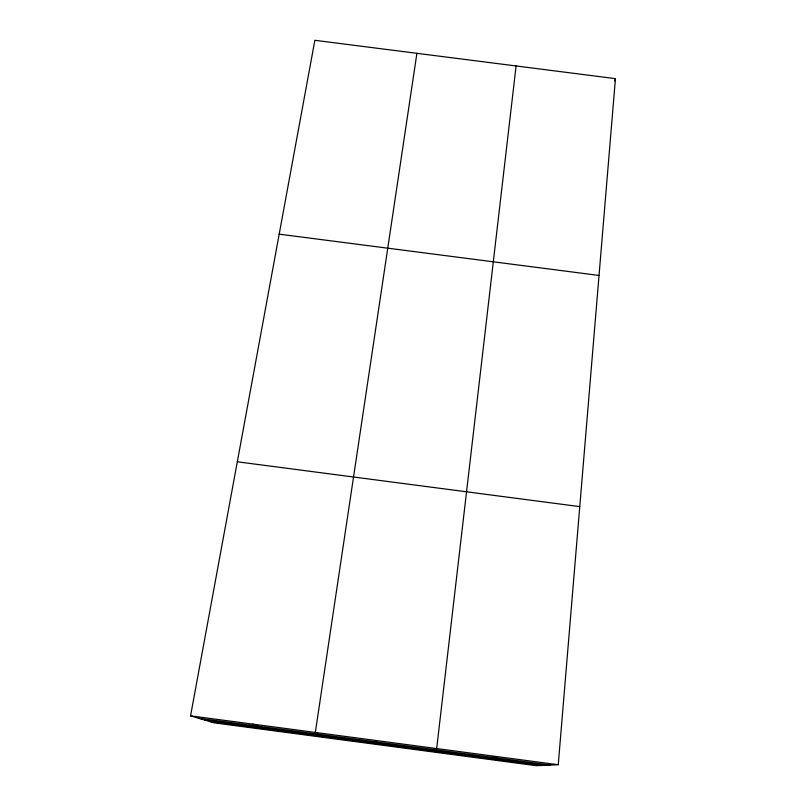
<?xml version="1.0" encoding="UTF-8"?>
<svg xmlns="http://www.w3.org/2000/svg" width="806" height="806" viewBox="0 0 806 806"><rect width="100%" height="100%" fill="white"/><g stroke="black" fill="none" stroke-linecap="round" stroke-linejoin="round"><path stroke-width="1.21" d="M558.246 764.733L615.441 78.635L314.864 40.3L190.559 715.849L214.265 722.861L536.383 765.7L558.246 764.733L190.559 715.849M516.092 65.961L436.671 748.572L429.9 751.535M416.904 53.317L315.327 732.432L323.599 737.399M614.666 80.943L615.441 78.635M492.305 757.358L497.433 756.653M279.188 234.163L599.039 275.45M237.307 461.788L579.766 506.621M199.032 718.358L550.417 765.085M204.361 719.929L545.511 765.297M209.53 721.461L540.745 765.509M252.913 724.141L258.635 726.277M375.969 740.502L376.241 741.923"/></g></svg>
